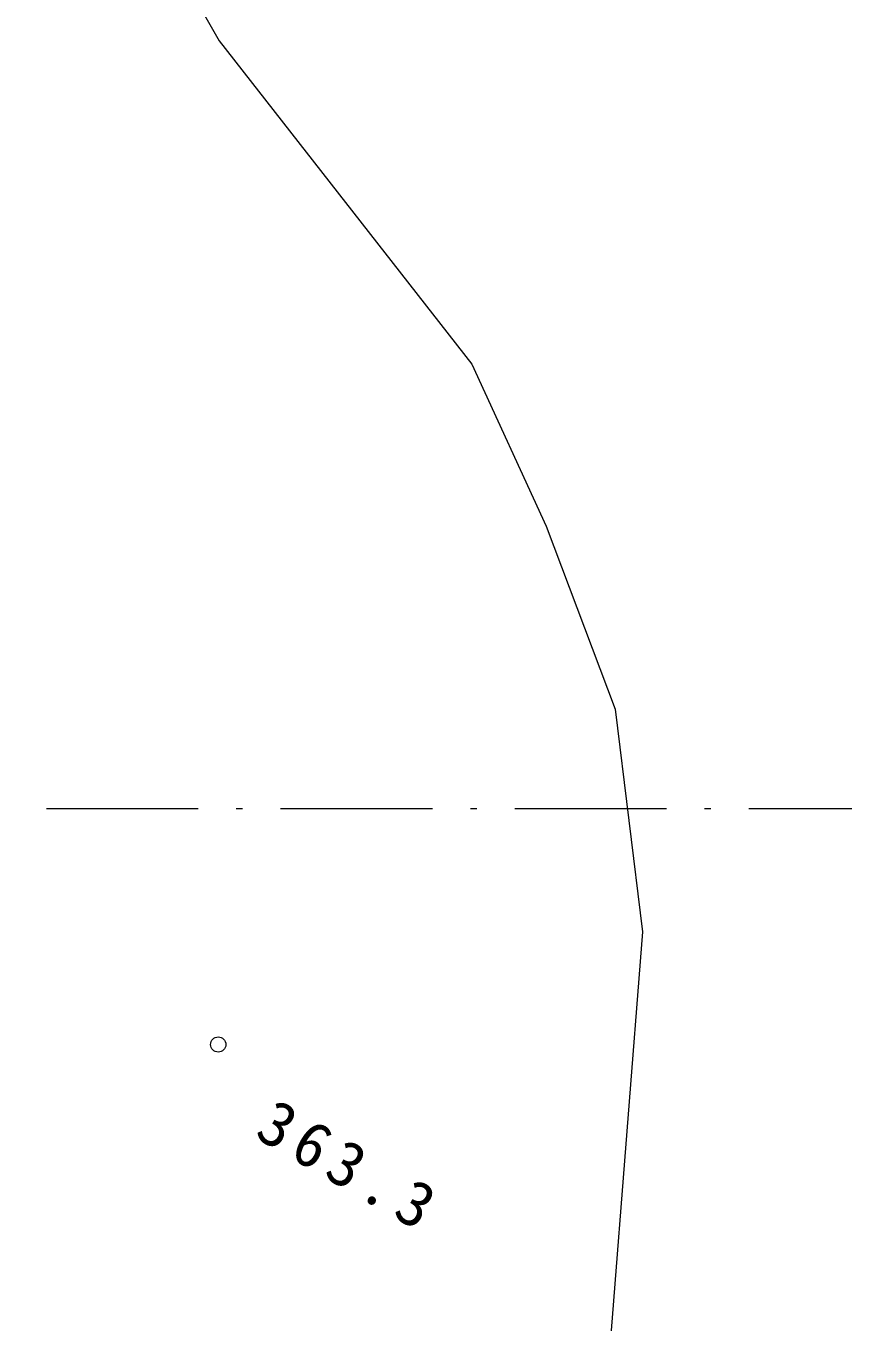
# Model space of a CAD drawing. Header units: millimetres. Extents: x -2078669 to -1085629, y -5987148 to 310365.
# Drawn here: x -1681229 to -1665089, y -2252089 to -2226496 of the extents above; entities that cross this region are included whole.
import ezdxf

# ---------------------------------------------------------------- set-up
doc = ezdxf.new("R2010")
doc.units = ezdxf.units.MM
doc.header["$LTSCALE"] = 500
doc.linetypes.add('SXF_一点短鎖線', pattern=[9.25, 6, -1.5, 0.25, -1.5])
for name, color, linetype, lineweight in [('D-BGD', 7, 'Continuous', 13), ('D-BMK', 2, 'SXF_一点短鎖線', 13), ('●予備設計_LP横断', 7, 'Continuous', 13)]:
    doc.layers.add(name, color=color, linetype=linetype, lineweight=lineweight)
doc.styles.add('MS ゴシック', font='MS Gothic.ttf')

# ---------------------------------------------------------------- blocks, each defined once
blk = doc.blocks.new('M7312')
at = {"layer": '●予備設計_LP横断', "linetype": 'Continuous', "lineweight": 20}
blk.add_circle((0, -0.001), 0.15, dxfattribs=at)
blk = doc.blocks.new('河川平面')
at = {"layer": 'D-BGD', "linetype": 'Continuous', "elevation": 363000, "flags": 128}
blk.add_lwpolyline([(1616949, -2688150), (1617118, -2692517), (1617295, -2704845), (1617707, -2719180), (1618258, -2729775), (1619284, -2738394), (1620512, -2741723), (1621690, -2743916), (1623569, -2746498), (1626274, -2750869), (1627187, -2753428), (1627773, -2755690), (1628854, -2759670), (1629723, -2761569), (1633551, -2768293), (1638543, -2774672), (1640014, -2777876), (1641376, -2781486), (1641915, -2785883), (1640984, -2797690), (1640322, -2802625), (1638441, -2810863), (1637036, -2815889)], dxfattribs=at)
at = {"layer": 'D-BGD', "linetype": 'Continuous', "lineweight": 20, "xscale": 1000, "yscale": 1000, "zscale": 1000, "rotation": 330.1091246385173}
blk.add_blockref('M7312', (1633536, -2788108, 363288), dxfattribs=at)
at = {"layer": 'D-BGD', "linetype": 'Continuous', "insert": (1634216, -2789936, 363288), "char_height": 900, "attachment_point": 7, "rotation": 330.1091, "line_spacing_factor": 0.722892, "style": 'MS ゴシック'}
blk.add_mtext('\\T1.284;363.3', dxfattribs=at)

msp = doc.modelspace()

# ---------------------------------------------------------------- linework, layer by layer
at = {"layer": 'D-BMK', "linetype": 'SXF_一点短鎖線'}
msp.add_line((-1622324.6, -2241952.7), (-1736237.2, -2241952.7), dxfattribs=at)

# ---------------------------------------------------------------- block references
at = {"layer": 'D-BGD'}
msp.add_blockref('河川平面', (-3310965.8, 541500.2), dxfattribs=at)

doc.saveas('drawing.dxf')
